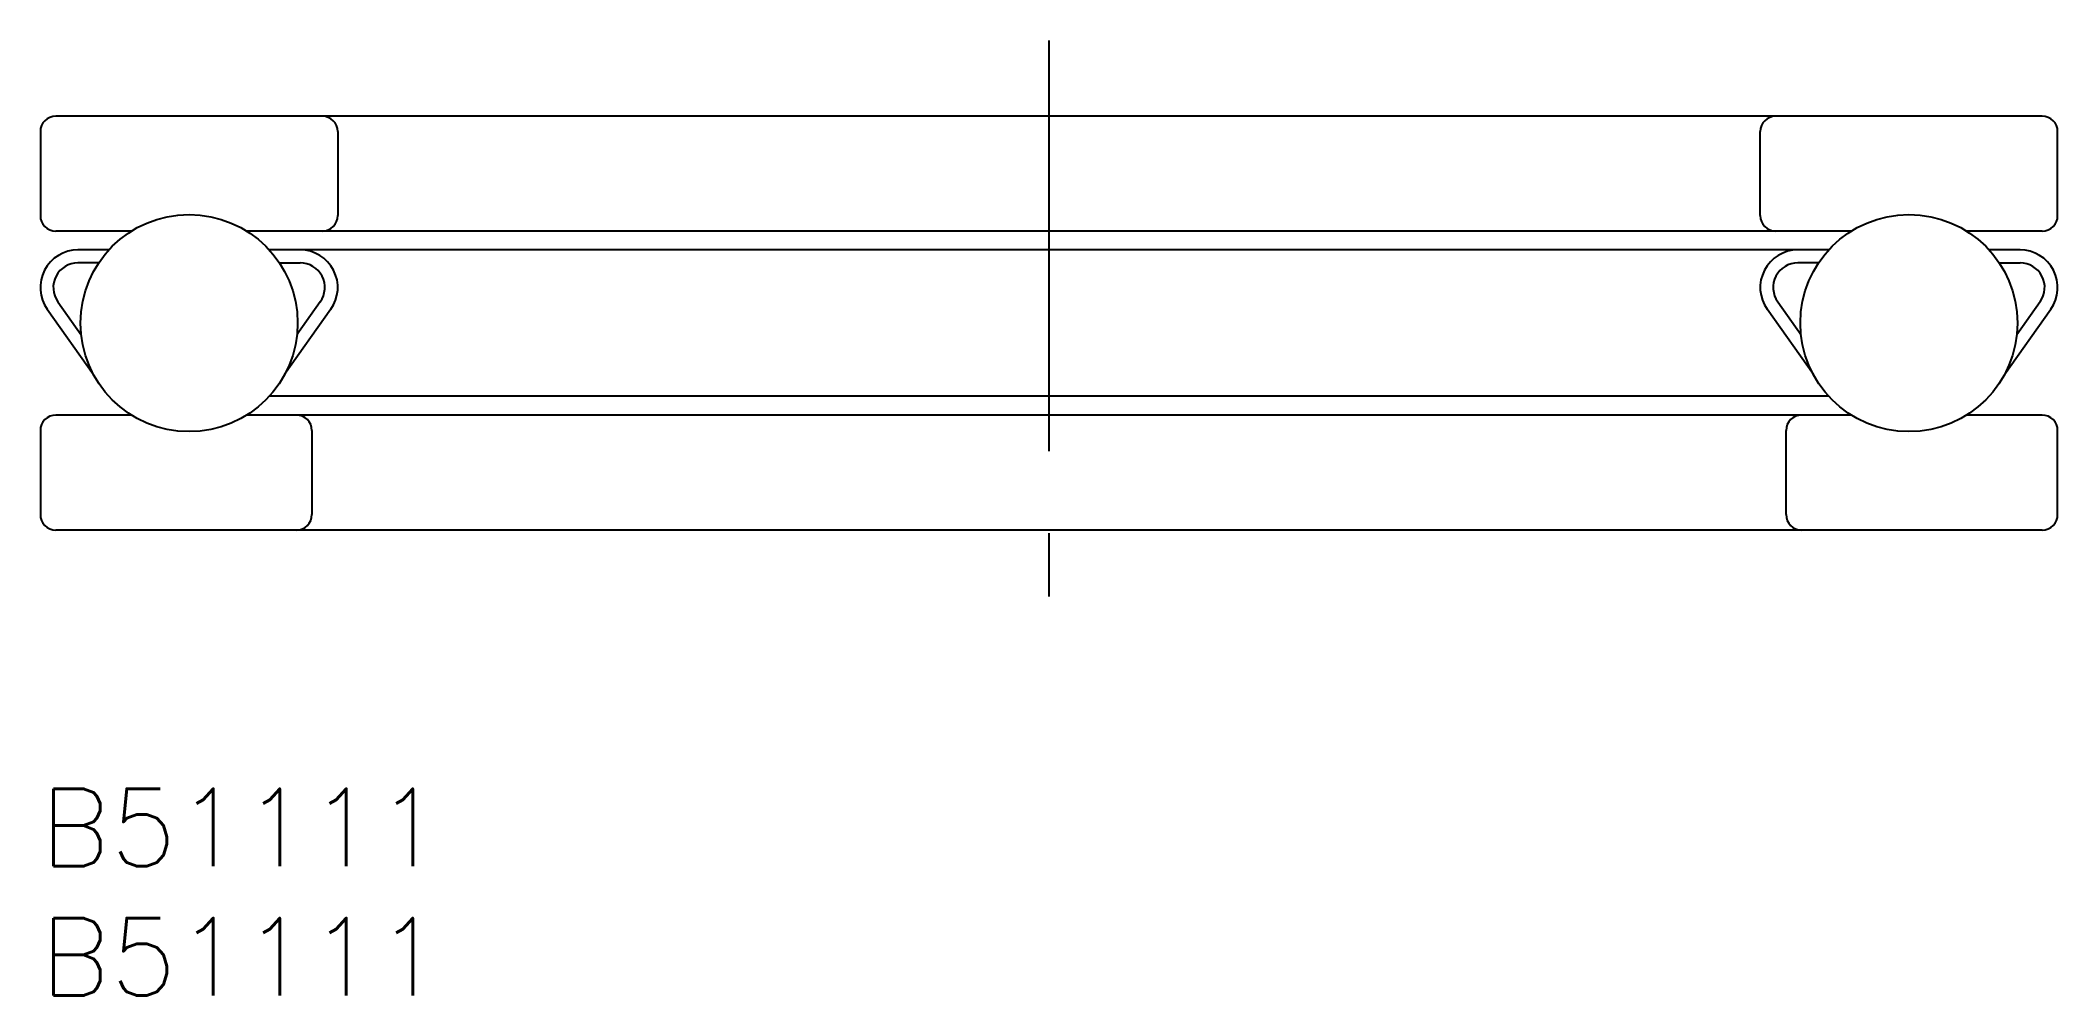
# Model space of a CAD drawing. Extents: x 0 to 78, y -8 to 28.9.
import ezdxf

# ---------------------------------------------------------------- set-up
doc = ezdxf.new("R2010")
doc.units = 0
doc.header["$LTSCALE"] = 0.5
doc.linetypes.add('CENTER', pattern=[50.8, 31.75, -6.35, 6.35, -6.35])
for name, color, linetype in [('MSM_CENTER', 1, 'CENTER'), ('MSM_CONTINUOUS', 7, 'CONTINUOUS'), ('MSM_PART_NUMBER', 7, 'CONTINUOUS')]:
    doc.layers.add(name, color=color, linetype=linetype)
doc.styles.get("Standard").update_dxf_attribs({"font": 'txt.shx', "height": 3, "bigfont": 'bigfont.shx'})

msp = doc.modelspace()

# ---------------------------------------------------------------- linework, layer by layer
at = {"layer": 'MSM_CENTER'}
msp.add_line((39, 28.929), (39, 7.429), dxfattribs=at)
at = {"layer": 'MSM_CONTINUOUS'}
for p, q in [((77.4, 26), (0.6, 26)), ((0, 25.4), (0, 22.156)), ((11.5, 25.4), (11.5, 22.156)), ((66.5, 22.156), (66.5, 25.4)), ((78, 22.156), (78, 25.4)), ((3.523, 21.556), (0.6, 21.556)), ((70.023, 21.556), (7.977, 21.556)), ((77.4, 21.556), (74.477, 21.556)), ((2.651, 20.829), (1.454, 20.829)), ((2.26, 20.329), (1.454, 20.329)), ((69.151, 20.829), (8.849, 20.829)), ((9.24, 20.329), (10.046, 20.329)), ((68.76, 20.329), (67.954, 20.329)), ((76.546, 20.829), (75.349, 20.829)), ((75.74, 20.329), (76.546, 20.329)), ((0.676, 18.823), (1.579, 17.549)), ((10.824, 18.823), (9.921, 17.549)), ((67.176, 18.823), (68.079, 17.549)), ((77.324, 18.823), (76.421, 17.549)), ((0.268, 18.534), (2.055, 16.013)), ((11.232, 18.534), (9.445, 16.013)), ((68.555, 16.013), (66.768, 18.534)), ((75.945, 16.013), (77.732, 18.534)), ((69.151, 15.171), (8.849, 15.171)), ((3.523, 14.444), (0.6, 14.444)), ((70.023, 14.444), (7.977, 14.444)), ((77.4, 14.444), (74.477, 14.444)), ((0, 13.844), (0, 10.6)), ((10.5, 13.844), (10.5, 10.6)), ((67.5, 10.6), (67.5, 13.844)), ((78, 10.6), (78, 13.844)), ((77.4, 10), (0.6, 10))]:
    msp.add_line(p, q, dxfattribs=at)
for centre in [(5.75, 18), (72.25, 18)]:
    msp.add_circle(centre, 4.196, dxfattribs=at)
for centre, radius, start, end in [((0.6, 25.4), 0.6, 90, 180), ((10.9, 25.4), 0.6, 0, 90), ((67.1, 25.4), 0.6, 90, 180), ((77.4, 25.4), 0.6, 0, 90), ((0.6, 22.156), 0.6, 180, 270), ((10.9, 22.156), 0.6, 270, 0), ((67.1, 22.156), 0.6, 180, 270), ((77.4, 22.156), 0.6, 270, 0), ((1.454, 19.375), 1.454, 90, 215.33186), ((1.454, 19.375), 0.954, 90, 215.33186), ((10.046, 19.375), 1.454, 324.66814, 90), ((10.046, 19.375), 0.954, 324.66814, 90), ((67.954, 19.375), 1.454, 90, 215.33186), ((67.954, 19.375), 0.954, 90, 215.33186), ((76.546, 19.375), 1.454, 324.66814, 90), ((76.546, 19.375), 0.954, 324.66814, 90), ((0.6, 13.844), 0.6, 90, 180), ((9.9, 13.844), 0.6, 0, 90), ((68.1, 13.844), 0.6, 90, 180), ((77.4, 13.844), 0.6, 0, 90), ((0.6, 10.6), 0.6, 180, 270), ((9.9, 10.6), 0.6, 270, 360), ((68.1, 10.6), 0.6, 180, 270), ((77.4, 10.6), 0.6, 270, 0)]:
    msp.add_arc(centre, radius, start, end, dxfattribs=at)

# ---------------------------------------------------------------- texts
at = {"layer": 'MSM_PART_NUMBER'}
for p in [(0, -3), (0, -8)]:
    msp.add_text('B51111', height=3, dxfattribs=at).set_placement(p)

doc.saveas('drawing.dxf')
